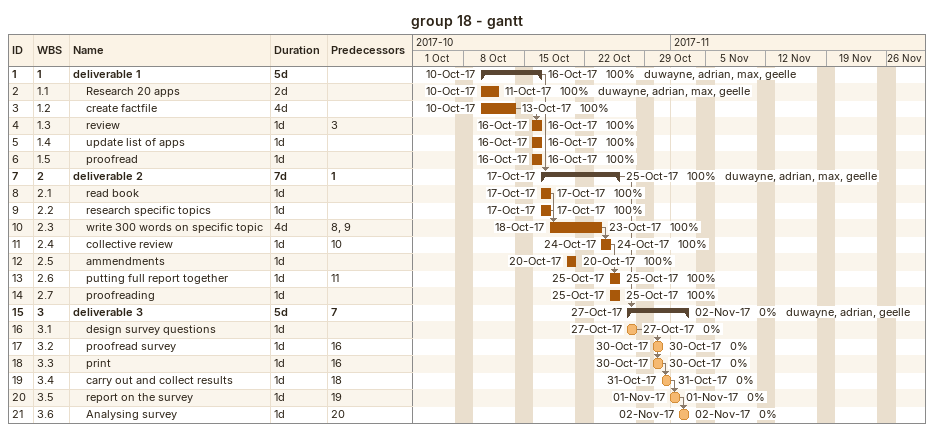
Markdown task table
group 18 - gantt

| ID | WBS | Task | Duration | Start | Finish | Predecessors | Resources | % complete |
|---|---|---|---|---|---|---|---|---|
| 1 | 1 | **deliverable 1** | 5d | 2017-10-10 | 2017-10-16 |  | duwayne, adrian, max, geelle | 100 |
| 2 | 1.1 | Research 20 apps | 2d | 2017-10-10 | 2017-10-11 |  | duwayne, adrian, max, geelle | 100 |
| 3 | 1.2 | create factfile | 4d | 2017-10-10 | 2017-10-13 |  |  | 100 |
| 4 | 1.3 | review | 1d | 2017-10-16 | 2017-10-16 | 3 |  | 100 |
| 5 | 1.4 | update list of apps | 1d | 2017-10-16 | 2017-10-16 |  |  | 100 |
| 6 | 1.5 | proofread | 1d | 2017-10-16 | 2017-10-16 |  |  | 100 |
| 7 | 2 | **deliverable 2** | 7d | 2017-10-17 | 2017-10-25 | 1 | duwayne, adrian, max, geelle | 100 |
| 8 | 2.1 | read book | 1d | 2017-10-17 | 2017-10-17 |  |  | 100 |
| 9 | 2.2 | research specific topics | 1d | 2017-10-17 | 2017-10-17 |  |  | 100 |
| 10 | 2.3 | write 300 words on specific topic | 4d | 2017-10-18 | 2017-10-23 | 8, 9 |  | 100 |
| 11 | 2.4 | collective review | 1d | 2017-10-24 | 2017-10-24 | 10 |  | 100 |
| 12 | 2.5 | ammendments | 1d | 2017-10-20 | 2017-10-20 |  |  | 100 |
| 13 | 2.6 | putting full report together | 1d | 2017-10-25 | 2017-10-25 | 11 |  | 100 |
| 14 | 2.7 | proofreading | 1d | 2017-10-25 | 2017-10-25 |  |  | 100 |
| 15 | 3 | **deliverable 3** | 5d | 2017-10-27 | 2017-11-02 | 7 | duwayne, adrian, geelle | 0 |
| 16 | 3.1 | design survey questions | 1d | 2017-10-27 | 2017-10-27 |  |  | 0 |
| 17 | 3.2 | proofread survey | 1d | 2017-10-30 | 2017-10-30 | 16 |  | 0 |
| 18 | 3.3 | print | 1d | 2017-10-30 | 2017-10-30 | 16 |  | 0 |
| 19 | 3.4 | carry out and collect results | 1d | 2017-10-31 | 2017-10-31 | 18 |  | 0 |
| 20 | 3.5 | report on the survey | 1d | 2017-11-01 | 2017-11-01 | 19 |  | 0 |
| 21 | 3.6 | Analysing survey | 1d | 2017-11-02 | 2017-11-02 | 20 |  | 0 |
